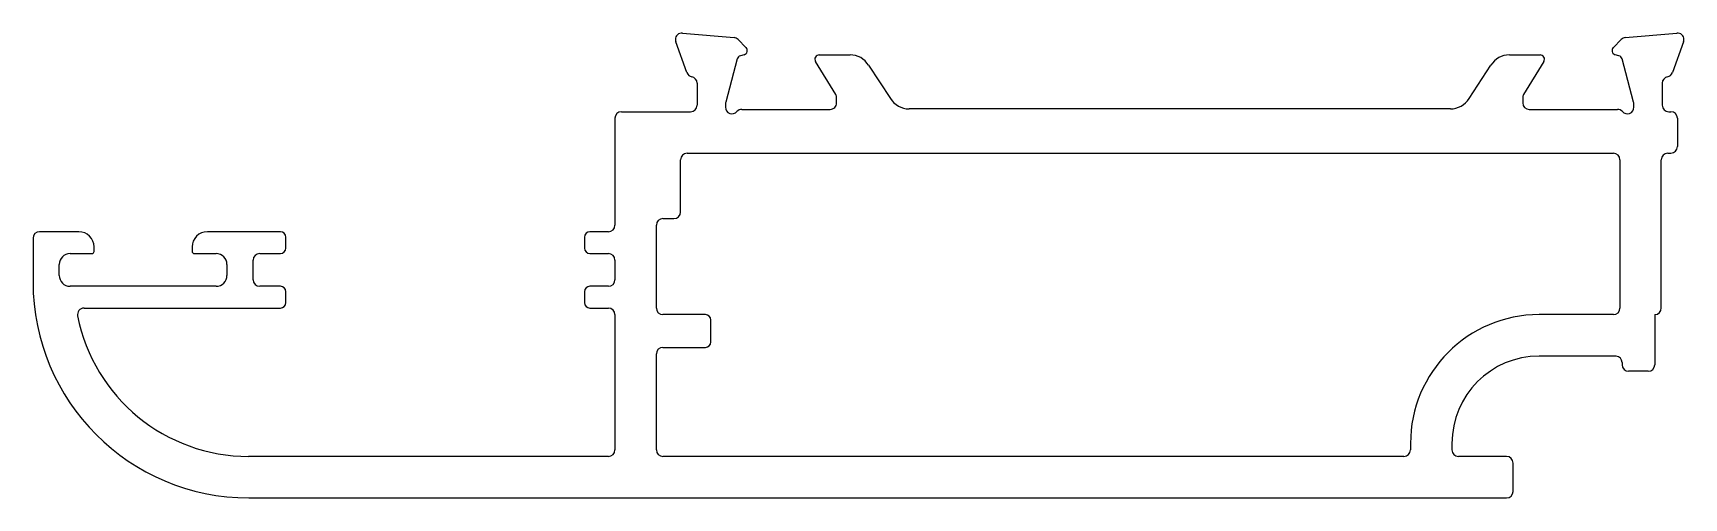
# Model space of a CAD drawing. Extents: x 260.8 to 336.6, y 635.8 to 657.1.
import ezdxf

# ---------------------------------------------------------------- set-up
doc = ezdxf.new("R2010")
doc.units = 0
doc.layers.get('0').update_dxf_attribs({"linetype": 'CONTINUOUS'})

msp = doc.modelspace()

# ---------------------------------------------------------------- linework, layer by layer
for p, q in [((290.602, 657.101), (292.968, 656.894)), ((293.153, 656.807), (293.517, 656.443)), ((333.311, 656.443), (333.674, 656.807)), ((333.86, 656.894), (336.226, 657.101)), ((290.807, 655.288), (290.293, 656.701)), ((293.428, 656.109), (293.259, 656.063)), ((296.876, 656.102), (298.289, 656.102)), ((328.546, 656.102), (329.952, 656.102)), ((333.569, 656.063), (333.4, 656.109)), ((336.535, 656.701), (336.02, 655.288)), ((293.117, 655.922), (292.586, 653.94)), ((297.632, 654.279), (296.705, 655.798)), ((299.143, 655.623), (300.145, 654.106)), ((326.69, 654.106), (327.692, 655.623)), ((330.123, 655.798), (329.196, 654.279)), ((334.242, 653.94), (333.711, 655.922)), ((291.276, 654.802), (291.276, 653.798)), ((335.552, 654.802), (335.552, 653.798)), ((292.576, 653.862), (292.576, 653.702)), ((297.676, 653.902), (297.676, 654.123)), ((329.152, 654.123), (329.152, 653.902)), ((334.252, 653.702), (334.252, 653.862)), ((287.505, 653.198), (287.505, 648.298)), ((287.805, 653.498), (290.976, 653.498)), ((293.323, 653.602), (297.376, 653.602)), ((325.837, 653.627), (300.999, 653.627)), ((329.452, 653.602), (333.505, 653.602)), ((335.852, 653.498), (335.952, 653.498)), ((336.252, 653.198), (336.252, 651.898)), ((290.813, 651.598), (333.313, 651.598)), ((335.813, 651.598), (335.952, 651.598)), ((290.513, 648.897), (290.513, 651.298)), ((333.613, 651.298), (333.613, 644.498)), ((335.513, 644.502), (335.513, 651.298)), ((289.705, 648.597), (290.213, 648.597)), ((260.805, 647.698), (260.805, 645.698)), ((262.905, 647.998), (261.105, 647.998)), ((272.155, 647.998), (268.805, 647.998)), ((272.405, 647.248), (272.405, 647.748)), ((286.105, 647.748), (286.105, 647.248)), ((287.205, 647.998), (286.355, 647.998)), ((289.405, 644.498), (289.405, 648.297)), ((262.505, 646.998), (263.505, 646.998)), ((263.605, 647.098), (263.605, 647.298)), ((268.105, 647.298), (268.105, 647.098)), ((268.205, 646.998), (269.205, 646.998)), ((271.205, 646.998), (272.155, 646.998)), ((286.355, 646.998), (287.205, 646.998)), ((262.005, 645.998), (262.005, 646.498)), ((269.705, 646.498), (269.705, 645.998)), ((270.905, 645.798), (270.905, 646.698)), ((287.505, 646.698), (287.505, 645.798)), ((269.205, 645.498), (262.505, 645.498)), ((272.155, 645.498), (271.205, 645.498)), ((287.205, 645.498), (286.355, 645.498)), ((272.405, 644.748), (272.405, 645.248)), ((286.105, 645.248), (286.105, 644.748)), ((263.145, 644.498), (272.155, 644.498)), ((286.355, 644.498), (287.205, 644.498)), ((287.505, 644.198), (287.505, 637.998)), ((291.655, 644.198), (289.705, 644.198)), ((291.905, 642.948), (291.905, 643.948)), ((333.313, 644.198), (329.905, 644.198)), ((335.213, 644.202), (335.213, 641.902)), ((289.405, 637.998), (289.405, 642.398)), ((289.705, 642.698), (291.655, 642.698)), ((333.438, 642.298), (329.905, 642.298)), ((333.713, 642.002), (333.713, 641.902)), ((334.913, 641.602), (334.013, 641.602)), ((324.005, 638.298), (324.005, 637.998)), ((325.905, 638.298), (325.905, 637.998)), ((287.205, 637.698), (270.698, 637.698)), ((323.705, 637.698), (289.705, 637.698)), ((328.413, 637.698), (326.205, 637.698)), ((328.713, 636.098), (328.713, 637.398)), ((270.705, 635.798), (328.413, 635.798))]:
    msp.add_line(p, q)
for centre, radius, start, end in [((290.576, 656.802), 0.3, 85, 180), ((290.557, 656.798), 0.281, 179.33603, 200.28031), ((292.941, 656.595), 0.3, 45, 85), ((333.887, 656.595), 0.3, 95, 135), ((336.252, 656.802), 0.3, 0, 95), ((336.271, 656.798), 0.281, 339.71969, 0.66397), ((293.31, 655.87), 0.2, 105, 165), ((293.376, 656.302), 0.2, 285, 45), ((296.876, 655.902), 0.2, 90, 211.39551), ((298.289, 655.102), 1, 31.4, 90), ((328.546, 655.102), 1, 90, 148.6), ((329.952, 655.902), 0.2, 328.60449, 90), ((333.452, 656.302), 0.2, 135, 255), ((333.518, 655.87), 0.2, 15, 75), ((291.089, 655.391), 0.3, 200, 259.09572), ((335.739, 655.391), 0.3, 280.90428, 340), ((290.976, 654.802), 0.3, 360, 79.09572), ((335.852, 654.802), 0.3, 100.90428, 180), ((290.976, 653.798), 0.3, 270, 0), ((292.876, 653.862), 0.3, 165, 180), ((292.876, 653.702), 0.3, 180, 318.18969), ((297.376, 653.901), 0.299, 269.9014, 0.0986), ((297.376, 654.123), 0.3, 0, 31.39551), ((300.999, 654.627), 1, 211.4, 270), ((325.837, 654.627), 1, 270, 328.6), ((329.452, 654.123), 0.3, 148.60449, 180), ((329.452, 653.902), 0.3, 180, 270), ((333.952, 653.702), 0.3, 221.81031, 0), ((333.952, 653.862), 0.3, 0, 15), ((335.852, 653.798), 0.3, 180, 270), ((287.805, 653.198), 0.3, 90, 180), ((293.323, 653.302), 0.3, 90, 138.18969), ((333.505, 653.302), 0.3, 41.81031, 90), ((335.952, 653.198), 0.3, 0, 90), ((290.813, 651.298), 0.3, 90, 180), ((333.313, 651.298), 0.3, 360, 90), ((335.813, 651.298), 0.3, 90, 180), ((335.952, 651.898), 0.3, 270, 0), ((289.705, 648.297), 0.3, 90, 180), ((290.213, 648.897), 0.3, 270, 0), ((261.105, 647.698), 0.3, 90, 180), ((262.905, 647.298), 0.7, 360, 90), ((268.805, 647.298), 0.7, 90, 180), ((272.155, 647.748), 0.25, 0, 90), ((286.355, 647.748), 0.25, 90, 180), ((287.205, 648.298), 0.3, 270, 360), ((262.505, 646.498), 0.5, 90, 180), ((263.505, 647.098), 0.1, 270, 0), ((268.205, 647.098), 0.1, 180, 270), ((269.205, 646.498), 0.5, 0, 90), ((271.205, 646.698), 0.3, 90, 180), ((272.155, 647.248), 0.25, 270, 0), ((286.355, 647.248), 0.25, 180, 270), ((287.205, 646.698), 0.3, 0, 90), ((270.705, 645.698), 9.9, 180, 270), ((262.505, 645.998), 0.5, 180, 270), ((269.205, 645.998), 0.5, 270, 360), ((271.205, 645.798), 0.3, 180, 270), ((272.155, 645.248), 0.25, 0, 90), ((286.355, 645.248), 0.25, 90, 180), ((287.205, 645.798), 0.3, 270, 0), ((272.155, 644.748), 0.25, 270, 0), ((286.355, 644.748), 0.25, 180, 270), ((263.145, 644.198), 0.3, 90, 191.23334), ((270.698, 645.698), 8, 191.23334, 270), ((287.205, 644.198), 0.3, 0, 90), ((289.705, 644.498), 0.3, 180, 270), ((291.655, 643.948), 0.25, 0, 90), ((329.905, 638.298), 5.9, 90, 180), ((333.313, 644.498), 0.3, 270, 360), ((335.213, 644.502), 0.3, 270, 360), ((289.705, 642.398), 0.3, 90, 180), ((291.655, 642.948), 0.25, 270, 0), ((329.905, 638.298), 4, 90, 180), ((333.419, 642.004), 0.294, 359.50919, 86.1913), ((334.013, 641.902), 0.3, 180, 270), ((334.913, 641.902), 0.3, 270, 0), ((287.205, 637.998), 0.3, 270, 0), ((289.705, 637.998), 0.3, 180, 270), ((323.705, 637.998), 0.3, 270, 0), ((326.205, 637.998), 0.3, 180, 270), ((328.413, 637.398), 0.3, 0, 90), ((328.413, 636.098), 0.3, 270, 0)]:
    msp.add_arc(centre, radius, start, end)

doc.saveas('drawing.dxf')
